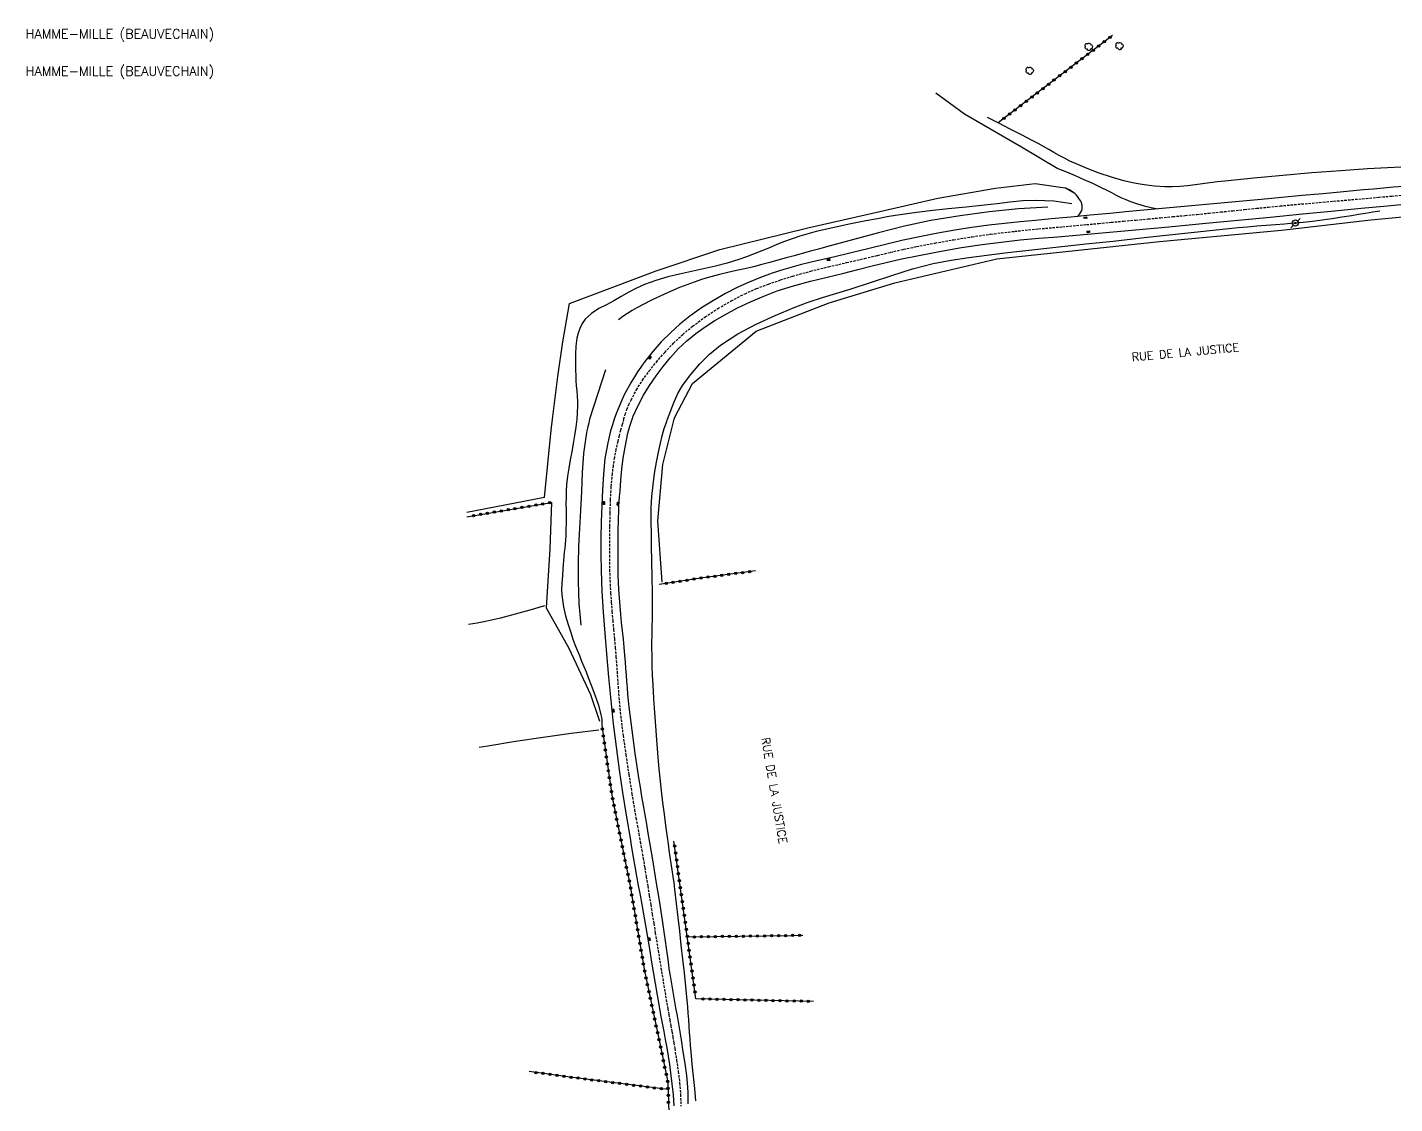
# Model space of a CAD drawing. Header units: millimetres. Extents: x 175000 to 176000, y 162999 to 164000.
# Drawn here: x 175515.5 to 175807.8, y 163524.6 to 163754.8 of the extents above; entities that cross this region are included whole.
import ezdxf
from ezdxf.enums import TextEntityAlignment as Align

# ---------------------------------------------------------------- set-up
doc = ezdxf.new("R2010")
doc.units = ezdxf.units.MM
doc.linetypes.add('DASHED', pattern=[0.75, 0.5, -0.25])
doc.layers.get('0').update_dxf_attribs({"linetype": 'CONTINUOUS'})
for name, color, linetype in [('W0001', 6, 'DASHED'), ('W0008', 7, 'CONTINUOUS'), ('W0071', 7, 'CONTINUOUS'), ('W0211', 2, 'CONTINUOUS'), ('W0214', 2, 'CONTINUOUS'), ('W0300', 7, 'CONTINUOUS'), ('W0322', 7, 'CONTINUOUS'), ('W0323', 7, 'CONTINUOUS'), ('W0330', 7, 'CONTINUOUS'), ('W0401', 7, 'CONTINUOUS'), ('W0473', 7, 'CONTINUOUS'), ('W0980', 7, 'CONTINUOUS'), ('W0989', 7, 'CONTINUOUS')]:
    doc.layers.add(name, color=color, linetype=linetype)
doc.styles.get("Standard").update_dxf_attribs({"font": 'romans.shx', "width": 0.85})

# ---------------------------------------------------------------- blocks, each defined once
blk = doc.blocks.new('T300')
for p, q in [((-0.8, 0.51), (-0.86, 0.34)), ((-0.86, 0.34), (-0.86, 0.17)), ((-0.86, 0.17), (-0.74, 0.06)), ((-0.69, 0.63), (-0.8, 0.51)), ((-0.8, -0.06), (-0.74, 0.06)), ((-0.74, 0.06), (-0.69, 0.11)), ((-0.57, 0.69), (-0.69, 0.63)), ((-0.46, 0.69), (-0.57, 0.69)), ((-0.29, 0.63), (-0.46, 0.69)), ((-0.29, 0.63), (-0.17, 0.74)), ((-0.23, 0.57), (-0.29, 0.63)), ((-0.17, 0.74), (-0.06, 0.8)), ((-0.06, 0.8), (0.06, 0.8)), ((0.06, 0.8), (0.23, 0.74)), ((0.23, 0.74), (0.34, 0.63)), ((0.34, 0.63), (0.4, 0.51)), ((0.46, 0.46), (0.34, 0.46)), ((0.4, 0.51), (0.4, 0.46)), ((0.57, 0.4), (0.46, 0.46)), ((0.57, 0.4), (0.69, 0.29)), ((0.69, 0.29), (0.74, 0.17)), ((0.74, 0.06), (0.69, -0.17)), ((0.74, 0.17), (0.74, 0.06)), ((-0.8, -0.17), (-0.8, -0.06)), ((-0.8, -0.23), (-0.8, -0.17)), ((-0.74, -0.34), (-0.8, -0.23)), ((-0.69, -0.4), (-0.74, -0.34)), ((-0.51, -0.46), (-0.69, -0.4)), ((-0.4, -0.46), (-0.51, -0.46)), ((-0.4, -0.46), (-0.34, -0.46)), ((-0.34, -0.46), (-0.34, -0.4)), ((-0.34, -0.51), (-0.34, -0.46)), ((-0.29, -0.63), (-0.34, -0.51)), ((-0.17, -0.74), (-0.29, -0.63)), ((-0.06, -0.8), (-0.17, -0.74)), ((0.06, -0.8), (-0.06, -0.8)), ((0.17, -0.74), (0.06, -0.8)), ((0.23, -0.69), (0.17, -0.74)), ((0.29, -0.46), (0.23, -0.46)), ((0.29, -0.63), (0.23, -0.69)), ((0.46, -0.4), (0.29, -0.46)), ((0.34, -0.51), (0.29, -0.63)), ((0.34, -0.51), (0.34, -0.46)), ((0.57, -0.34), (0.46, -0.4)), ((0.63, -0.29), (0.57, -0.34)), ((0.69, -0.17), (0.63, -0.29))]:
    blk.add_line(p, q)
blk = doc.blocks.new('T401')
for p, q in [((-0.3, 0.3), (0, 0.3)), ((-0.3, -0.25), (-0.3, 0.3)), ((-0.3, 0.15), (0, 0.15)), ((-0.3, 0), (0, 0)), ((0, 0.3), (0, -0.25)), ((-0.3, -0.15), (0, -0.15)), ((-0.3, -0.25), (-0.3, -0.3)), ((-0.3, -0.3), (0, -0.3)), ((0, -0.3), (0, -0.25))]:
    blk.add_line(p, q)
blk = doc.blocks.new('T473')
for p, q in [((-0.166667, 0.166667), (0.166667, -0.166667)), ((-0.166667, -0.166667), (0.166667, 0.166667)), ((0.500001, 0.500001), (1.000002, 1.000002)), ((-1.000002, -1.000002), (-0.500001, -0.500001))]:
    blk.add_line(p, q)
blk.add_ellipse((0, 0), major_axis=(0.471405, 0.471405), ratio=1, start_param=5.4977871438, end_param=11.780972451)
blk = doc.blocks.new('t323o')
at = {"color": 0, "linetype": 'Continuous'}
for radius in [0.25, 0.15]:
    blk.add_circle((0, 0), radius, dxfattribs=at)
blk = doc.blocks.new('t322o')
at = {"color": 0, "linetype": 'Continuous'}
for radius in [0.25, 0.15]:
    blk.add_circle((0, 0), radius, dxfattribs=at)

msp = doc.modelspace()

# ---------------------------------------------------------------- linework, layer by layer
at = {"layer": 'W0001'}
for points in [[(175642.97, 163671), (175643.31, 163672.04), (175643.68, 163673.07), (175644.09, 163674.09), (175644.54, 163675.08), (175645.7, 163677.24), (175647.01, 163679.31), (175648.44, 163681.29), (175649.96, 163683.2), (175651.75, 163685.27), (175653.63, 163687.24), (175655.62, 163689.11), (175657.72, 163690.86), (175660.37, 163692.83), (175663.13, 163694.64), (175665.98, 163696.3), (175668.91, 163697.81), (175671.4, 163698.92), (175673.94, 163699.88), (175676.52, 163700.74), (175679.11, 163701.55), (175682.92, 163702.63), (175686.77, 163703.57), (175690.63, 163704.45), (175694.48, 163705.34), (175697.25, 163706), (175700.02, 163706.66), (175702.8, 163707.3), (175705.58, 163707.89), (175709.53, 163708.64), (175713.5, 163709.34), (175717.47, 163709.98), (175721.45, 163710.55), (175726.56, 163711.16), (175731.68, 163711.67), (175736.8, 163712.12), (175741.92, 163712.59), (175744.55, 163712.84), (175747.19, 163713.09), (175749.83, 163713.32), (175752.47, 163713.56), (175755.11, 163713.8), (175757.75, 163714.03), (175760.38, 163714.28), (175763.02, 163714.53), (175765.56, 163714.77), (175768.09, 163715.03), (175770.63, 163715.29), (175773.16, 163715.55), (175775.69, 163715.81), (175778.23, 163716.07), (175780.76, 163716.32), (175783.3, 163716.57), (175785.59, 163716.78), (175787.89, 163716.99), (175790.19, 163717.19), (175792.48, 163717.39), (175794.78, 163717.59), (175797.08, 163717.79), (175799.37, 163717.99), (175801.67, 163718.19), (175804.43, 163718.44), (175807.18, 163718.68), (175809.94, 163718.93)], [(175642.97, 163671), (175642.62, 163669.81), (175642.29, 163668.61), (175641.99, 163667.41), (175641.69, 163666.21), (175641.3, 163664.5), (175640.98, 163662.77), (175640.71, 163661.04), (175640.49, 163659.3), (175640.24, 163656.5), (175640.09, 163653.69), (175640.01, 163650.88), (175639.95, 163648.07), (175639.91, 163644.98), (175639.91, 163641.89), (175639.96, 163638.8), (175640.07, 163635.71), (175640.18, 163633.76), (175640.31, 163631.81), (175640.46, 163629.86), (175640.63, 163627.92), (175640.81, 163625.98), (175640.99, 163624.03), (175641.17, 163622.09), (175641.33, 163620.15), (175641.45, 163618.57), (175641.56, 163616.99), (175641.67, 163615.4), (175641.78, 163613.82), (175641.89, 163612.24), (175642.02, 163610.66), (175642.16, 163609.08), (175642.33, 163607.51), (175642.84, 163603.34), (175643.43, 163599.19), (175644.07, 163595.04), (175644.73, 163590.9), (175645.01, 163589.18), (175645.3, 163587.46), (175645.6, 163585.74), (175645.91, 163584.02), (175646.22, 163582.31), (175646.53, 163580.59), (175646.83, 163578.87), (175647.13, 163577.15), (175647.46, 163575.15), (175647.79, 163573.15), (175648.12, 163571.15), (175648.44, 163569.15), (175648.76, 163567.15), (175649.09, 163565.14), (175649.41, 163563.14), (175649.73, 163561.14), (175650.34, 163557.39), (175650.95, 163553.64), (175651.56, 163549.88), (175652.19, 163546.13), (175652.4, 163544.92), (175652.62, 163543.7), (175652.84, 163542.49), (175653.07, 163541.28), (175653.29, 163540.07), (175653.5, 163538.85), (175653.71, 163537.64), (175653.9, 163536.42), (175654.27, 163533.97), (175654.64, 163531.51), (175654.94, 163529.04), (175655.12, 163526.57), (175655.2, 163524.09)]]:
    msp.add_lwpolyline(points, dxfattribs=at)
at = {"layer": 'W0008'}
for points in [[(175809.65, 163720.76), (175807.52, 163720.56), (175805.39, 163720.37), (175803.26, 163720.18), (175801.12, 163719.98), (175798.99, 163719.79), (175796.86, 163719.6), (175792.45, 163719.19), (175788.05, 163718.79), (175783.64, 163718.38), (175779.24, 163717.97), (175772.19, 163717.32), (175765.14, 163716.67), (175758.1, 163716.02), (175751.05, 163715.36), (175746.88, 163714.97), (175742.71, 163714.59), (175738.54, 163714.19), (175734.38, 163713.79), (175731.04, 163713.48), (175727.7, 163713.17), (175724.36, 163712.84), (175721.03, 163712.44), (175717.39, 163711.93), (175713.76, 163711.36), (175710.14, 163710.74), (175706.54, 163710.05), (175702.72, 163709.23), (175698.93, 163708.33), (175695.14, 163707.39), (175691.35, 163706.46), (175687.81, 163705.64), (175684.26, 163704.85), (175680.71, 163703.99), (175677.21, 163702.99), (175674.71, 163702.17), (175672.24, 163701.27), (175669.8, 163700.28), (175667.41, 163699.18), (175664.75, 163697.82), (175662.14, 163696.36), (175659.6, 163694.77), (175657.15, 163693.03), (175655.01, 163691.3), (175652.96, 163689.46), (175651.02, 163687.51), (175649.19, 163685.45), (175647.49, 163683.3), (175645.91, 163681.07), (175644.47, 163678.74), (175643.18, 163676.33), (175642.56, 163675.03), (175641.99, 163673.7), (175641.46, 163672.36), (175640.97, 163671)], [(175794.91, 163715.52), (175800.6, 163716.06), (175806.29, 163716.6), (175811.98, 163717.13)], [(175735.79, 163709.96), (175743.7, 163710.68), (175751.61, 163711.41), (175759.52, 163712.14), (175767.43, 163712.88), (175774.32, 163713.53), (175781.2, 163714.19), (175788.09, 163714.86), (175794.97, 163715.53)], [(175644.77, 163671), (175644.83, 163671.17), (175644.9, 163671.33), (175644.96, 163671.49), (175645.03, 163671.66), (175646.04, 163673.92), (175647.21, 163676.1), (175648.51, 163678.21), (175649.9, 163680.25), (175651.38, 163682.25), (175652.96, 163684.17), (175654.64, 163686), (175656.45, 163687.71), (175658.37, 163689.29), (175660.39, 163690.73), (175662.48, 163692.07), (175664.62, 163693.32), (175667.32, 163694.77), (175670.09, 163696.09), (175672.91, 163697.3), (175675.78, 163698.39), (175679.3, 163699.52), (175682.88, 163700.46), (175686.48, 163701.32), (175690.07, 163702.2), (175693.06, 163702.97), (175696.07, 163703.74), (175699.07, 163704.48), (175702.1, 163705.16), (175706.46, 163706.06), (175710.83, 163706.9), (175715.22, 163707.66), (175719.63, 163708.33), (175723.66, 163708.86), (175727.7, 163709.31), (175731.74, 163709.68), (175735.8, 163709.96)], [(175640.97, 163671), (175640.56, 163669.75), (175640.19, 163668.49), (175639.86, 163667.22), (175639.56, 163665.93), (175638.98, 163662.6), (175638.64, 163659.23), (175638.44, 163655.86), (175638.27, 163652.5), (175638.13, 163649.03), (175638.06, 163645.55), (175638.07, 163642.07), (175638.14, 163638.6), (175638.32, 163634.14), (175638.6, 163629.7), (175638.95, 163625.26), (175639.32, 163620.82), (175639.75, 163615.83), (175640.23, 163610.86), (175640.75, 163605.88), (175641.35, 163600.92), (175642.01, 163596.03), (175642.75, 163591.15), (175643.54, 163586.29), (175644.33, 163581.42), (175644.67, 163579.39), (175645.02, 163577.36), (175645.38, 163575.33), (175645.74, 163573.3), (175646.1, 163571.27), (175646.47, 163569.24), (175646.83, 163567.21), (175647.18, 163565.18), (175647.61, 163562.71), (175648.04, 163560.24), (175648.46, 163557.76), (175648.88, 163555.29), (175649.3, 163552.82), (175649.73, 163550.34), (175650.15, 163547.87), (175650.57, 163545.4), (175650.88, 163543.63), (175651.21, 163541.87), (175651.54, 163540.1), (175651.87, 163538.34), (175652.19, 163536.58), (175652.49, 163534.81), (175652.76, 163533.03), (175653, 163531.25), (175653.29, 163528.91), (175653.54, 163526.56), (175653.7, 163524.2)], [(175656.79, 163524.63), (175656.77, 163525.8), (175656.73, 163526.97), (175656.66, 163528.14), (175656.44, 163530.68), (175656.11, 163533.22), (175655.72, 163535.75), (175655.32, 163538.28), (175655.05, 163539.99), (175654.76, 163541.7), (175654.46, 163543.41), (175654.15, 163545.11), (175653.84, 163546.82), (175653.53, 163548.53), (175653.24, 163550.24), (175652.96, 163551.95), (175652.73, 163553.44), (175652.52, 163554.93), (175652.32, 163556.43), (175652.12, 163557.92), (175651.92, 163559.42), (175651.72, 163560.91), (175651.51, 163562.41), (175651.29, 163563.9), (175650.63, 163568.06), (175649.95, 163572.2), (175649.25, 163576.35), (175648.55, 163580.5), (175648.22, 163582.47), (175647.89, 163584.43), (175647.55, 163586.4), (175647.21, 163588.37), (175646.87, 163590.34), (175646.54, 163592.31), (175646.23, 163594.28), (175645.92, 163596.25), (175645.44, 163599.54), (175644.98, 163602.84), (175644.55, 163606.14), (175644.16, 163609.44), (175644.02, 163610.82), (175643.89, 163612.19), (175643.78, 163613.57), (175643.67, 163614.95), (175643.57, 163616.33), (175643.46, 163617.7), (175643.35, 163619.08), (175643.24, 163620.46), (175643.07, 163622.22), (175642.9, 163623.97), (175642.71, 163625.73), (175642.53, 163627.49), (175642.36, 163629.25), (175642.2, 163631.01), (175642.06, 163632.77), (175641.95, 163634.54), (175641.83, 163637.55), (175641.77, 163640.57), (175641.76, 163643.59), (175641.79, 163646.6), (175641.81, 163647.73), (175641.84, 163648.85), (175641.87, 163649.98), (175641.92, 163651.1), (175641.97, 163652.23), (175642.03, 163653.35), (175642.1, 163654.47), (175642.19, 163655.6), (175642.38, 163657.95), (175642.6, 163660.3), (175642.88, 163662.64), (175643.26, 163664.97), (175643.56, 163666.5), (175643.89, 163668.01), (175644.29, 163669.52), (175644.77, 163671)]]:
    msp.add_lwpolyline(points, dxfattribs=at)
at = {"layer": 'W0071'}
for points in [[(175735.79, 163724.58), (175737.65, 163723.83), (175739.51, 163723.06), (175741.35, 163722.26), (175743.18, 163721.45), (175744.21, 163720.97), (175745.22, 163720.46), (175746.23, 163719.94), (175747.23, 163719.42), (175748.24, 163718.9), (175749.26, 163718.41), (175750.3, 163717.95), (175751.35, 163717.53), (175752.8, 163717.03), (175754.27, 163716.6), (175755.75, 163716.23), (175757.26, 163715.94)], [(175739.94, 163714.32), (175740.25, 163714.57), (175740.51, 163714.87), (175740.72, 163715.21), (175740.89, 163715.57), (175740.94, 163715.74), (175740.98, 163715.91), (175741, 163716.08), (175741.01, 163716.25), (175741.01, 163716.43), (175741, 163716.6), (175740.98, 163716.77), (175740.95, 163716.94), (175740.84, 163717.28), (175740.68, 163717.6), (175740.5, 163717.89), (175740.3, 163718.18), (175740.05, 163718.52), (175739.77, 163718.84), (175739.47, 163719.14), (175739.15, 163719.42), (175738.72, 163719.73), (175738.27, 163720.01), (175737.8, 163720.25), (175737.32, 163720.45)]]:
    msp.add_lwpolyline(points, dxfattribs=at)
at = {"layer": 'W0211'}
for points in [[(175810.54, 163724.93), (175807.69, 163724.79), (175804.84, 163724.64), (175802, 163724.48), (175799.15, 163724.31), (175796.31, 163724.11), (175790.1, 163723.62), (175783.89, 163723.07), (175777.69, 163722.49), (175771.49, 163721.9), (175769.89, 163721.73), (175768.3, 163721.52), (175766.71, 163721.29), (175765.12, 163721.07), (175763.52, 163720.87), (175761.92, 163720.72), (175760.3, 163720.63), (175758.69, 163720.63), (175756.47, 163720.77), (175754.26, 163721.06), (175752.07, 163721.47), (175749.91, 163721.97), (175747.26, 163722.71), (175744.64, 163723.58), (175742.07, 163724.56), (175739.54, 163725.63), (175738.37, 163726.17), (175737.22, 163726.76), (175736.08, 163727.37), (175734.96, 163728), (175733.85, 163728.64), (175732.73, 163729.28), (175731.61, 163729.91), (175730.47, 163730.52), (175728.05, 163731.78), (175725.62, 163733.02), (175723.18, 163734.25), (175720.74, 163735.47)], [(175738.78, 163717.01), (175736.86, 163717.33), (175734.93, 163717.56), (175732.99, 163717.69), (175731.05, 163717.74), (175728.29, 163717.64), (175725.55, 163717.37), (175722.82, 163717.03), (175720.09, 163716.72), (175716.2, 163716.34), (175712.31, 163715.95), (175708.43, 163715.53), (175704.55, 163715.04), (175702.09, 163714.68), (175699.64, 163714.28), (175697.2, 163713.85), (175694.76, 163713.39), (175691.21, 163712.67), (175687.67, 163711.92), (175684.14, 163711.08), (175680.65, 163710.1), (175678.99, 163709.56), (175677.35, 163708.95), (175675.73, 163708.3), (175674.12, 163707.63), (175672.51, 163706.96), (175670.9, 163706.3), (175669.26, 163705.68), (175667.61, 163705.11), (175665.11, 163704.37), (175662.58, 163703.73), (175660.03, 163703.15), (175657.48, 163702.59), (175654.93, 163702.02), (175652.39, 163701.38), (175649.88, 163700.64), (175647.41, 163699.76), (175645.71, 163699.01), (175644.06, 163698.16), (175642.45, 163697.24), (175640.86, 163696.31), (175639.28, 163695.45), (175637.65, 163694.61), (175636.08, 163693.61), (175634.73, 163692.33), (175634.08, 163691.41), (175633.6, 163690.4), (175633.25, 163689.34), (175632.97, 163688.28), (175632.71, 163686.58), (175632.64, 163684.87), (175632.67, 163683.16), (175632.69, 163681.47), (175632.71, 163680.35), (175632.77, 163679.24), (175632.85, 163678.12), (175632.94, 163677.01), (175633.02, 163675.89), (175633.07, 163674.77), (175633.09, 163673.65), (175633.06, 163672.52), (175633.04, 163672.14), (175633.01, 163671.76), (175632.98, 163671.38), (175632.95, 163671)], [(175652.35, 163671), (175653.02, 163672.84), (175653.74, 163674.67), (175654.58, 163676.46), (175655.58, 163678.16), (175657.32, 163680.56), (175659.24, 163682.81), (175661.35, 163684.89), (175663.64, 163686.78), (175667.35, 163689.25), (175671.29, 163691.33), (175675.34, 163693.14), (175679.4, 163694.85), (175682.41, 163696), (175685.47, 163696.99), (175688.55, 163697.92), (175691.62, 163698.86), (175695.97, 163700.28), (175700.32, 163701.73), (175704.71, 163703.09), (175709.15, 163704.24), (175712.96, 163704.99), (175716.79, 163705.56), (175720.64, 163706.04), (175724.48, 163706.52), (175730.25, 163707.22), (175736.02, 163707.85), (175741.8, 163708.46), (175747.58, 163709.07), (175754.26, 163709.81), (175760.94, 163710.54), (175767.62, 163711.26), (175774.31, 163711.94), (175776.3, 163712.12), (175778.29, 163712.29), (175780.29, 163712.45), (175782.28, 163712.6), (175784.27, 163712.76), (175786.27, 163712.94), (175788.26, 163713.13), (175790.25, 163713.35), (175792.32, 163713.61), (175794.4, 163713.92), (175796.47, 163714.24), (175798.53, 163714.56), (175800.06, 163714.8), (175801.58, 163715.04), (175803.11, 163715.29), (175804.63, 163715.54)], [(175632.95, 163671), (175632.76, 163669.24), (175632.49, 163667.49), (175632.19, 163665.75), (175631.86, 163664.01), (175631.53, 163662.27), (175631.22, 163660.53), (175630.97, 163658.78), (175630.78, 163657.02), (175630.7, 163655.65), (175630.65, 163654.27), (175630.64, 163652.9), (175630.65, 163651.53), (175630.66, 163650.16), (175630.66, 163648.79), (175630.64, 163647.42), (175630.59, 163646.05), (175630.53, 163645.17), (175630.46, 163644.29), (175630.37, 163643.41), (175630.28, 163642.53), (175630.19, 163641.65), (175630.1, 163640.77), (175630.03, 163639.89), (175629.97, 163639.01), (175629.86, 163637.48), (175629.75, 163635.94), (175629.71, 163634.4), (175629.8, 163632.85), (175630.11, 163630.89), (175630.57, 163628.95), (175631.12, 163627.05), (175631.72, 163625.16), (175632.12, 163623.97), (175632.56, 163622.78), (175633.02, 163621.61), (175633.51, 163620.44), (175633.99, 163619.28), (175634.48, 163618.11), (175634.94, 163616.94), (175635.39, 163615.76), (175636.14, 163613.79), (175636.89, 163611.81), (175637.58, 163609.81), (175638.12, 163607.75), (175638.22, 163607.2), (175638.29, 163606.64), (175638.32, 163606.08), (175638.32, 163605.52)], [(175658.43, 163525.25), (175658.15, 163527.87), (175657.88, 163530.48), (175657.62, 163533.1), (175657.38, 163535.72), (175657.27, 163537.09), (175657.16, 163538.47), (175657.06, 163539.85), (175656.97, 163541.22), (175656.87, 163542.6), (175656.77, 163543.98), (175656.66, 163545.35), (175656.54, 163546.73), (175656.26, 163549.68), (175655.94, 163552.62), (175655.61, 163555.56), (175655.28, 163558.51), (175654.96, 163561.49), (175654.63, 163564.47), (175654.29, 163567.44), (175653.93, 163570.42), (175653.75, 163571.82), (175653.55, 163573.22), (175653.35, 163574.62), (175653.14, 163576.02), (175652.94, 163577.42), (175652.73, 163578.82), (175652.53, 163580.22), (175652.34, 163581.62), (175652, 163584.09), (175651.67, 163586.56), (175651.36, 163589.04), (175651.07, 163591.51), (175650.78, 163594.23), (175650.52, 163596.95), (175650.28, 163599.67), (175650.06, 163602.4), (175649.83, 163605.34), (175649.61, 163608.29), (175649.41, 163611.24), (175649.25, 163614.2), (175649.16, 163616.23), (175649.09, 163618.26), (175649.04, 163620.3), (175649.02, 163622.33), (175649.02, 163623.47), (175649.03, 163624.6), (175649.06, 163625.73), (175649.08, 163626.87), (175649.11, 163628), (175649.14, 163629.13), (175649.16, 163630.27), (175649.16, 163631.4), (175649.15, 163633.07), (175649.13, 163634.73), (175649.09, 163636.4), (175649.05, 163638.06), (175649, 163639.72), (175648.96, 163641.39), (175648.93, 163643.05), (175648.92, 163644.72), (175648.91, 163645.93), (175648.89, 163647.15), (175648.87, 163648.36), (175648.86, 163649.57), (175648.86, 163650.79), (175648.88, 163652), (175648.93, 163653.22), (175649.01, 163654.43), (175649.25, 163656.91), (175649.59, 163659.37), (175650.01, 163661.82), (175650.49, 163664.26), (175650.84, 163665.84), (175651.22, 163667.4), (175651.66, 163668.96), (175652.17, 163670.49), (175652.21, 163670.62), (175652.26, 163670.75), (175652.3, 163670.87), (175652.35, 163671)], [(175626.05, 163631.1), (175622.93, 163630.14), (175619.79, 163629.26), (175616.62, 163628.46), (175613.44, 163627.74), (175611.62, 163627.39), (175609.8, 163627.07), (175609.78, 163627.07)]]:
    msp.add_lwpolyline(points, dxfattribs=at)
at = {"layer": 'W0214'}
msp.add_lwpolyline([(175612.1, 163600.86), (175613.9, 163601.18), (175619.83, 163602.13), (175625.77, 163603.02), (175631.73, 163603.85), (175637.69, 163604.6)], dxfattribs=at)
at = {"layer": 'W0300'}
for points in [[(175733.66, 163716.32), (175727.38, 163715.92), (175721.11, 163715.31), (175714.87, 163714.49), (175708.66, 163713.46), (175703.03, 163712.28), (175697.45, 163710.85), (175691.9, 163709.32), (175686.35, 163707.82), (175684.61, 163707.36), (175682.88, 163706.89), (175681.15, 163706.42), (175679.42, 163705.94), (175677.69, 163705.46), (175675.96, 163704.98), (175674.23, 163704.51), (175672.5, 163704.04), (175670.69, 163703.58), (175668.88, 163703.15), (175667.06, 163702.74), (175665.25, 163702.32), (175663.43, 163701.88), (175661.63, 163701.41), (175659.83, 163700.89), (175658.06, 163700.31), (175654.91, 163699.13), (175651.82, 163697.81), (175648.78, 163696.37), (175645.8, 163694.81), (175644.77, 163694.23), (175643.77, 163693.61), (175642.79, 163692.94), (175641.84, 163692.25)], [(175639.09, 163681.51), (175635.68, 163671)], [(175635.68, 163671), (175635.49, 163670.16), (175635.31, 163669.32), (175635.13, 163668.48), (175634.97, 163667.64), (175634.4, 163663.61), (175634.1, 163659.55), (175633.93, 163655.49), (175633.75, 163651.44), (175633.54, 163647.64), (175633.35, 163643.84), (175633.23, 163640.03), (175633.22, 163636.22), (175633.28, 163633.9), (175633.41, 163631.58), (175633.59, 163629.26), (175633.82, 163626.95)]]:
    msp.add_lwpolyline(points, dxfattribs=at)
at = {"layer": 'W0322'}
msp.add_lwpolyline([(175638.32, 163605.52), (175640.54, 163590.16), (175644.3, 163571.54), (175647.43, 163553.05), (175650.83, 163536.85)], dxfattribs=at)
at = {"layer": 'W0323'}
for points in [[(175747.5, 163753.04), (175723.08, 163734.38)], [(175609.42, 163650.1), (175612.86, 163650.7), (175627.57, 163653.19)], [(175671.14, 163638.55), (175659.93, 163637.08), (175650.59, 163635.65)], [(175658.43, 163547.06), (175656.62, 163559.97), (175653.71, 163580.76)], [(175656.58, 163560.28), (175679.05, 163560.6), (175681.24, 163560.67)], [(175683.57, 163546.5), (175658.43, 163547.06)], [(175650.85, 163536.83), (175652.39, 163529.27), (175652.68, 163520.51), (175651.87, 163514.87), (175651.15, 163511.71), (175638.41, 163510.56), (175619.27, 163508.83), (175618.17, 163508.74)], [(175652.45, 163527.64), (175631.5, 163530.32), (175622.78, 163531.51)]]:
    msp.add_lwpolyline(points, dxfattribs=at)
at = {"layer": 'W0330'}
for points in [[(175709.69, 163740.77), (175715.86, 163736.24), (175728.02, 163729.18), (175735.79, 163724.58)], [(175631.41, 163695.73), (175649.9, 163702.68), (175663.53, 163707.28), (175682.37, 163711.86), (175697.71, 163715.39), (175710.11, 163718.24), (175722.47, 163720.36), (175730.95, 163721.4), (175737.32, 163720.45), (175739.49, 163719.23)], [(175653.79, 163671), (175653.89, 163671.39), (175657.66, 163678.64), (175671.27, 163689.81), (175686.93, 163695.87), (175700.94, 163700.15), (175722.72, 163705.25), (175740.86, 163707.22), (175757.55, 163708.96), (175783.62, 163711.42), (175802.7, 163713.58), (175821.64, 163715.41)], [(175627.77, 163671), (175628.89, 163680.09), (175629.97, 163687.52), (175631.42, 163695.74)], [(175626.04, 163654.22), (175627.48, 163668.61), (175627.77, 163671)], [(175651.17, 163636.16), (175650.28, 163649.24), (175651.37, 163661.27), (175653.79, 163671)], [(175626.04, 163654.22), (175609.45, 163651.06)], [(175627.57, 163653.19), (175627.18, 163643.23), (175626.41, 163630.66)], [(175626.41, 163630.66), (175631.24, 163622.05), (175635.88, 163612.14), (175637.8, 163606.39)]]:
    msp.add_lwpolyline(points, dxfattribs=at)

# ---------------------------------------------------------------- block references
at = {"layer": 'W0300'}
for p in [(175742.45, 163750.57), (175749.01, 163750.73), (175729.83, 163745.45)]:
    msp.add_blockref('T300', p, dxfattribs=at)
at = {"layer": 'W0322'}
for p, rotation in [((175638.44, 163604.71), 278.2246092635402), ((175638.65, 163603.22), 278.2246092635402), ((175638.87, 163601.74), 278.2246092635402), ((175639.08, 163600.25), 278.2246092635402), ((175639.29, 163598.77), 278.2246092635402), ((175639.51, 163597.28), 278.2246092635402), ((175639.72, 163595.8), 278.2246092635402), ((175639.94, 163594.31), 278.2246092635402), ((175640.15, 163592.83), 278.2246092635402), ((175640.37, 163591.34), 278.2246092635402), ((175640.6, 163589.86), 281.4241133037038), ((175640.9, 163588.39), 281.4241133037038), ((175641.19, 163586.92), 281.4241133037038), ((175641.49, 163585.45), 281.4241133037038), ((175641.79, 163583.98), 281.4241133037038), ((175642.08, 163582.51), 281.4241133037038), ((175642.38, 163581.04), 281.4241133037038), ((175642.68, 163579.57), 281.4241133037038), ((175642.98, 163578.1), 281.4241133037038), ((175643.27, 163576.63), 281.4241133037038), ((175643.57, 163575.16), 281.4241133037038), ((175643.87, 163573.69), 281.4241133037038), ((175644.16, 163572.22), 281.4241133037038), ((175644.44, 163570.74), 279.6185026877331), ((175644.69, 163569.27), 279.6185026877331), ((175644.94, 163567.79), 279.6185026877331), ((175645.19, 163566.31), 279.6185026877331), ((175645.44, 163564.83), 279.6185026877331), ((175645.69, 163563.35), 279.6185026877331), ((175645.94, 163561.87), 279.6185026877331), ((175646.19, 163560.39), 279.6185026877331), ((175646.44, 163558.91), 279.6185026877331), ((175646.69, 163557.43), 279.6185026877331), ((175646.94, 163555.96), 279.6185026877331), ((175647.19, 163554.48), 279.6185026877331), ((175647.45, 163553), 281.8496165650544), ((175647.75, 163551.53), 281.8496165650544), ((175648.06, 163550.06), 281.8496165650544), ((175648.37, 163548.59), 281.8496165650544), ((175648.68, 163547.13), 281.8496165650544), ((175648.99, 163545.66), 281.8496165650544), ((175649.29, 163544.19), 281.8496165650544), ((175649.6, 163542.72), 281.8496165650544), ((175649.91, 163541.25), 281.8496165650544), ((175650.22, 163539.79), 281.8496165650544), ((175650.53, 163538.32), 281.8496165650544)]:
    msp.add_blockref('t322o', p, dxfattribs=dict(at, rotation=rotation))
at = {"layer": 'W0323'}
for p, rotation in [((175746.91, 163752.59), 217.3897964460444), ((175742.14, 163748.95), 217.3897964460444), ((175743.34, 163749.86), 217.3897964460444), ((175744.53, 163750.77), 217.3897964460444), ((175745.72, 163751.68), 217.3897964460444), ((175738.57, 163746.22), 217.3897964460444), ((175739.76, 163747.13), 217.3897964460444), ((175740.95, 163748.04), 217.3897964460444), ((175734.99, 163743.48), 217.3897964460444), ((175736.18, 163744.4), 217.3897964460444), ((175737.38, 163745.31), 217.3897964460444), ((175731.42, 163740.75), 217.3897964460444), ((175732.61, 163741.66), 217.3897964460444), ((175733.8, 163742.57), 217.3897964460444), ((175726.65, 163737.11), 217.3897964460444), ((175727.84, 163738.02), 217.3897964460444), ((175729.03, 163738.93), 217.3897964460444), ((175730.23, 163739.84), 217.3897964460444), ((175724.27, 163735.29), 217.3897964460444), ((175725.46, 163736.2), 217.3897964460444), ((175624.2, 163652.62), 9.61260339092835), ((175625.68, 163652.87), 9.61260339092835), ((175627.16, 163653.12), 9.61260339092835), ((175610.89, 163650.36), 9.886584934065906), ((175612.37, 163650.62), 9.886584934065906), ((175613.85, 163650.87), 9.61260339092835), ((175615.33, 163651.12), 9.61260339092835), ((175616.81, 163651.37), 9.61260339092835), ((175618.29, 163651.62), 9.61260339092835), ((175619.77, 163651.87), 9.61260339092835), ((175621.25, 163652.12), 9.61260339092835), ((175622.72, 163652.37), 9.61260339092835), ((175665.43, 163637.8), 187.4942267633237), ((175666.92, 163638), 187.4942267633237), ((175668.4, 163638.19), 187.4942267633237), ((175669.89, 163638.39), 187.4942267633237), ((175652.07, 163635.88), 188.6940932170789), ((175653.55, 163636.1), 188.6940932170789), ((175655.03, 163636.33), 188.6940932170789), ((175656.52, 163636.56), 188.6940932170789), ((175658, 163636.78), 188.6940932170789), ((175659.48, 163637.01), 188.6940932170789), ((175660.97, 163637.22), 187.4942267633237), ((175662.46, 163637.41), 187.4942267633237), ((175663.94, 163637.61), 187.4942267633237), ((175653.85, 163579.74), 97.97031312678683), ((175654.06, 163578.25), 97.97031312678683), ((175654.27, 163576.77), 97.97031312678683), ((175654.48, 163575.28), 97.97031312678683), ((175654.68, 163573.8), 97.97031312678683), ((175654.89, 163572.31), 97.97031312678683), ((175655.1, 163570.82), 97.97031312678683), ((175655.31, 163569.34), 97.97031312678683), ((175655.52, 163567.85), 97.97031312678683), ((175655.72, 163566.37), 97.97031312678683), ((175655.93, 163564.88), 97.97031312678683), ((175656.14, 163563.4), 97.97031312678683), ((175656.35, 163561.91), 97.97031312678683), ((175656.56, 163560.43), 97.97031312678683), ((175656.76, 163558.94), 97.96917528462536), ((175658.08, 163560.3), 0.8159424089770114), ((175659.58, 163560.32), 0.8159424089770114), ((175661.08, 163560.34), 0.8159424089770114), ((175662.58, 163560.36), 0.8159424089770114), ((175664.08, 163560.39), 0.8159424089770114), ((175665.58, 163560.41), 0.8159424089770114), ((175667.08, 163560.43), 0.8159424089770114), ((175668.58, 163560.45), 0.8159424089770114), ((175670.08, 163560.47), 0.8159424089770114), ((175671.58, 163560.49), 0.8159424089770114), ((175673.08, 163560.51), 0.8159424089770114), ((175674.58, 163560.54), 0.8159424089770114), ((175676.08, 163560.56), 0.8159424089770114), ((175677.57, 163560.58), 0.8159424089770114), ((175679.07, 163560.6), 1.851662470000355), ((175680.57, 163560.65), 1.851662470000355), ((175656.97, 163557.45), 97.96917528462536), ((175657.18, 163555.97), 97.96917528462536), ((175657.39, 163554.48), 97.96917528462536), ((175657.6, 163553), 97.96917528462536), ((175657.8, 163551.51), 97.96917528462536), ((175658.01, 163550.03), 97.96917528462536), ((175658.22, 163548.54), 97.96917528462536), ((175659.93, 163547.02), 178.7260364405913), ((175661.43, 163546.99), 178.7260364405913), ((175662.93, 163546.96), 178.7260364405913), ((175664.43, 163546.92), 178.7260364405913), ((175665.93, 163546.89), 178.7260364405913), ((175667.43, 163546.86), 178.7260364405913), ((175668.93, 163546.82), 178.7260364405913), ((175670.43, 163546.79), 178.7260364405913), ((175671.92, 163546.76), 178.7260364405913), ((175673.42, 163546.72), 178.7260364405913), ((175674.92, 163546.69), 178.7260364405913), ((175676.42, 163546.66), 178.7260364405913), ((175677.92, 163546.62), 178.7260364405913), ((175679.42, 163546.59), 178.7260364405913), ((175680.92, 163546.56), 178.7260364405913), ((175682.42, 163546.52), 178.7260364405913), ((175650.85, 163536.79), 281.5718608650222), ((175651.15, 163535.32), 281.5718608650222), ((175651.46, 163533.86), 281.5718608650222), ((175624.26, 163531.3), 172.2321165907209), ((175625.75, 163531.1), 172.2321165907209), ((175627.23, 163530.9), 172.2321165907209), ((175628.72, 163530.7), 172.2321165907209), ((175630.21, 163530.49), 172.2321165907209), ((175631.69, 163530.29), 172.7241932315422), ((175633.18, 163530.1), 172.7241932315422), ((175634.67, 163529.91), 172.7241932315422), ((175636.16, 163529.72), 172.7241932315422), ((175651.76, 163532.39), 281.5718608650222), ((175652.06, 163530.92), 281.5718608650222), ((175637.64, 163529.53), 172.7241932315422), ((175639.13, 163529.34), 172.7241932315422), ((175640.62, 163529.15), 172.7241932315422), ((175642.11, 163528.96), 172.7241932315422), ((175643.6, 163528.77), 172.7241932315422), ((175645.08, 163528.58), 172.7241932315422), ((175646.57, 163528.39), 172.7241932315422), ((175648.06, 163528.2), 172.7241932315422), ((175649.55, 163528.01), 172.7241932315422), ((175651.04, 163527.82), 172.7241932315422), ((175652.36, 163529.45), 281.5718608650222), ((175652.44, 163527.95), 271.8377018419451), ((175652.49, 163526.45), 271.8377018419451), ((175652.53, 163524.95), 271.8377018419451)]:
    msp.add_blockref('t323o', p, dxfattribs=dict(at, rotation=rotation))
at = {"layer": 'W0401'}
for p, rotation in [((175741.7, 163714.22), 95.3518350220532), ((175742.29, 163710.89), 275.2030511901299), ((175686.75, 163705.18), 102.5014311584124), ((175648.44, 163684.24), 141.6116954025524), ((175638.59, 163653.05), 177.0408838350274), ((175641.91, 163652.91), 356.7557984555746), ((175640.58, 163608.64), 185.993171799028), ((175648.3, 163559.75), 189.7274274635708)]:
    msp.add_blockref('T401', p, dxfattribs=dict(at, rotation=rotation))
at = {"layer": 'W0473'}
msp.add_blockref('T473', (175786.56, 163712.92), dxfattribs=at)

# ---------------------------------------------------------------- texts
at = {"layer": 'W0980'}
for p in [(175535.29, 163753.23), (175535.29, 163745.27)]:
    msp.add_text('HAMME-MILLE (BEAUVECHAIN)', height=2, dxfattribs=at).set_placement(p, align=Align.MIDDLE)
at = {"layer": 'W0989'}
msp.add_text('RUE DE LA JUSTICE  ', height=1.75, rotation=5.3199, dxfattribs=at).set_placement((175751.67, 163683.37))
msp.add_text('RUE DE LA JUSTICE  ', height=1.75, rotation=279.4563, dxfattribs=at).set_placement((175673.29, 163602.96), align=Align.MIDDLE_LEFT)

doc.saveas('drawing.dxf')
